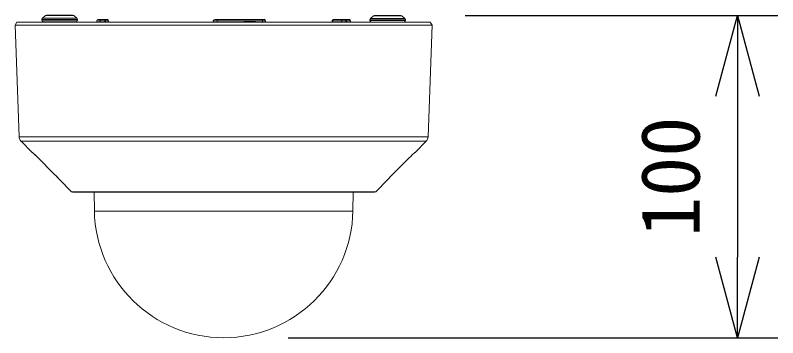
# Model space of a CAD drawing. Units: millimetres, scale not verified. Extents: x -63 to 62, y -56 to 57.
# Drawn here: x -6.95 to 16.72, y 17.44 to 27.45 of the extents above; entities that cross this region are included whole.
import ezdxf
from ezdxf.enums import TextEntityAlignment as Align

# ---------------------------------------------------------------- set-up
doc = ezdxf.new("R2010")
doc.units = ezdxf.units.MM
doc.header["$LTSCALE"] = 0.125
doc.layers.add('0-0_0', color=7, linetype='Continuous')
doc.layers.add('0-4_SUNPO', color=7, linetype='Continuous')
doc.layers.add('0-5_GAIKEI', color=1, linetype='Continuous', lineweight=18)
doc.styles.add('ＭＳ ゴシック', font='')
doc.styles.get('ＭＳ ゴシック').set_extended_font_data('MS Gothic')

# ---------------------------------------------------------------- blocks, each defined once
blk = doc.blocks.new('_Open30')
at = {"layer": '0-0_0'}
blk.add_line((0, 0), (-1, 0), dxfattribs=at)
blk.add_lwpolyline([(-1, 0.26795), (0, 0), (-1, -0.26795)], dxfattribs=at)
blk = doc.blocks.new('D2')
at = {"layer": '0-4_SUNPO'}
for p, q in [((71.5137, 340.937), (81.2182, 340.937)), ((79.9682, 338.437), (79.9682, 333.4319)), ((66.0155, 330.9319), (81.2182, 330.9319))]:
    blk.add_line(p, q, dxfattribs=at)
at = {"layer": '0-4_SUNPO', "xscale": 2.5, "yscale": 2.5}
for p, rotation in [((79.9682, 340.937), 90), ((79.9682, 330.9319), 270)]:
    blk.add_blockref('_Open30', p, dxfattribs=dict(at, rotation=rotation))
at = {"layer": '0-4_SUNPO', "style": 'ＭＳ ゴシック'}
blk.add_text('100', height=1.833, rotation=90, dxfattribs=at).set_placement((79.3432, 334.0595), align=Align.BOTTOM_LEFT)

msp = doc.modelspace()

# ---------------------------------------------------------------- linework, layer by layer
at = {"layer": '0-5_GAIKEI', "color": 7}
for p, q in [((-6.9012, 27.2428), (-6.9542, 27.1427)), ((-6.9012, 27.2428), (5.9312, 27.2428)), ((5.9312, 27.2428), (5.9841, 27.1427)), ((-6.8329, 23.6748), (-6.9542, 27.1427)), ((5.8634, 23.6748), (5.9841, 27.1427)), ((-6.4308, 23.1959), (-6.7746, 23.5402)), ((5.4608, 23.1959), (5.8046, 23.5402)), ((-6.4245, 23.1928), (-6.4308, 23.1959)), ((-6.425, 23.1917), (-6.4176, 23.1875)), ((-6.4245, 23.1928), (-6.4187, 23.1885)), ((-6.4176, 23.1875), (-6.4187, 23.188)), ((-6.4023, 23.1742), (-6.4139, 23.1843)), ((-6.255, 23.0344), (-6.3636, 23.1385)), ((-6.3091, 23.0874), (-6.3143, 23.0926)), ((-6.299, 23.0777), (-6.3091, 23.0874)), ((-6.2787, 23.0581), (-6.299, 23.0777)), ((-6.255, 23.0344), (-6.2787, 23.0581)), ((-5.7523, 22.5333), (-6.255, 23.0344)), ((5.3332, 23.0817), (5.2849, 23.0344)), ((5.4505, 23.1898), (5.4365, 23.1778)), ((5.4486, 23.188), (5.4481, 23.1875)), ((5.4486, 23.188), (5.455, 23.1917)), ((5.4544, 23.1928), (5.4505, 23.1898)), ((5.4608, 23.1959), (5.4544, 23.1928)), ((5.455, 23.1917), (5.4608, 23.1959)), ((-5.7523, 22.5333), (-5.6464, 22.4233)), ((4.7627, 22.5136), (4.7823, 22.5333)), ((-5.6379, 22.4151), (-5.6141, 22.3886)), ((-5.5881, 22.3583), (-5.5966, 22.3686)), ((-5.5918, 22.3633), (-5.5844, 22.35)), ((-5.586, 22.3553), (-5.5881, 22.3583)), ((-5.5854, 22.3541), (-5.586, 22.3553)), ((-5.5849, 22.3537), (-5.5854, 22.3541)), ((-5.5844, 22.35), (-5.5849, 22.3537)), ((-5.2088, 21.9745), (-5.5844, 22.35)), ((4.2388, 21.9745), (4.6143, 22.35)), ((-5.2088, 21.9745), (-5.182, 21.9624)), ((-5.1734, 21.9596), (-4.5086, 21.9596)), ((-4.4985, 21.3669), (-4.5086, 21.9596)), ((3.5285, 21.3669), (3.5385, 21.9596)), ((3.5385, 21.9596), (4.2033, 21.9596)), ((4.2033, 21.9596), (4.2315, 21.9703)), ((4.2315, 21.9703), (4.237, 21.9727)), ((4.237, 21.9727), (4.2388, 21.9745))]:
    msp.add_line(p, q, dxfattribs=at)
at = {"layer": '0-5_GAIKEI'}
for p, q in [((-6.1273, 27.3027), (-6.1273, 27.3201)), ((-5.0261, 27.3201), (-6.1273, 27.3201)), ((-5.0261, 27.3027), (-6.1273, 27.3027)), ((-6.0161, 27.4404), (-6.1104, 27.3577)), ((-5.043, 27.3577), (-6.1104, 27.3577)), ((-5.0764, 27.2529), (-6.077, 27.2529)), ((-6.0161, 27.4404), (-5.1373, 27.4404)), ((-5.1702, 27.453), (-5.9833, 27.453)), ((-5.8715, 27.2529), (-5.8715, 27.2428)), ((-5.8694, 27.2529), (-5.8694, 27.2428)), ((-5.8439, 27.2529), (-5.8439, 27.2428)), ((-5.3063, 27.2529), (-5.3063, 27.2428)), ((-5.1373, 27.4404), (-5.1702, 27.453)), ((-5.1373, 27.4404), (-5.043, 27.3577)), ((-5.0261, 27.3027), (-5.0261, 27.3201)), ((-4.4265, 27.2746), (-4.4276, 27.2428)), ((-4.4265, 27.2746), (-4.0557, 27.2746)), ((-4.3767, 27.3228), (-4.1007, 27.3228)), ((-4.3274, 27.2746), (-4.3285, 27.2428)), ((-4.2988, 27.3177), (-4.3069, 27.3133)), ((-4.178, 27.3195), (-4.1823, 27.3228)), ((-4.176, 27.3155), (-4.178, 27.3195)), ((-4.1696, 27.2746), (-4.169, 27.2428)), ((-4.15, 27.2746), (-4.15, 27.2428)), ((-4.0557, 27.2746), (-4.0541, 27.2428)), ((-0.8055, 27.2746), (-0.8065, 27.2428)), ((-0.8055, 27.2746), (0.8148, 27.2746)), ((-0.7552, 27.3228), (0.7693, 27.3228)), ((-0.6842, 27.2746), (-0.6842, 27.2428)), ((0.1527, 27.2529), (0.1427, 27.2428)), ((0.4901, 27.2529), (0.1527, 27.2529)), ((0.4901, 27.2529), (0.5002, 27.2428)), ((0.7259, 27.2746), (0.7264, 27.2428)), ((0.8148, 27.2746), (0.8159, 27.2428)), ((2.8823, 27.2746), (2.8812, 27.2428)), ((2.8823, 27.2746), (3.4543, 27.2746)), ((2.8912, 27.2428), (2.8923, 27.2746)), ((2.9326, 27.3228), (3.4087, 27.3228)), ((3.1773, 27.2428), (3.1783, 27.2746)), ((3.306, 27.3228), (3.306, 27.2428)), ((3.3261, 27.3228), (3.3261, 27.2428)), ((3.4543, 27.2746), (3.4554, 27.2428)), ((4.0561, 27.2926), (4.0561, 27.31)), ((5.1573, 27.31), (4.0561, 27.31)), ((5.1573, 27.2926), (4.0561, 27.2926)), ((4.1673, 27.4303), (4.073, 27.3477)), ((5.1403, 27.3477), (4.073, 27.3477)), ((4.1673, 27.4303), (5.046, 27.4303)), ((5.0132, 27.443), (4.2001, 27.443)), ((5.046, 27.4303), (5.0132, 27.443)), ((5.046, 27.4303), (5.1403, 27.3477)), ((5.1573, 27.2926), (5.1573, 27.31)), ((5.9841, 27.1427), (-6.9542, 27.1427)), ((5.8634, 23.6748), (-6.8329, 23.6748)), ((5.8046, 23.5402), (-6.7746, 23.5402)), ((4.2388, 21.9745), (-5.2088, 21.9745)), ((-4.5086, 21.9596), (3.5385, 21.9596)), ((3.5285, 21.3669), (-4.4985, 21.3669))]:
    msp.add_line(p, q, dxfattribs=at)
for points in [[(-6.1104, 27.3577), (-6.1242, 27.3318), (-6.1269, 27.3259), (-6.1273, 27.3201)], [(-6.1273, 27.3027), (-6.1164, 27.2732), (-6.0949, 27.2592), (-6.0832, 27.2533), (-6.077, 27.2529)], [(-5.9833, 27.453), (-6.011, 27.4428), (-6.0161, 27.4408), (-6.0161, 27.4404)], [(-5.0764, 27.2529), (-5.0465, 27.2638), (-5.0324, 27.2853), (-5.0266, 27.2969), (-5.0261, 27.3027)], [(-5.0261, 27.3201), (-5.0364, 27.3479), (-5.039, 27.3537), (-5.043, 27.3577)], [(-4.3767, 27.3228), (-4.4061, 27.3119), (-4.4205, 27.2904), (-4.4265, 27.2789), (-4.4265, 27.2746)], [(-4.3069, 27.3133), (-4.3158, 27.3053), (-4.322, 27.295), (-4.3239, 27.2902), (-4.3274, 27.2746)], [(-4.2787, 27.3228), (-4.2903, 27.321), (-4.2988, 27.3177)], [(-4.1696, 27.2746), (-4.1729, 27.3054), (-4.176, 27.3155)], [(-4.15, 27.2746), (-4.1538, 27.3054), (-4.157, 27.3155), (-4.159, 27.3195), (-4.1632, 27.3228)], [(-4.0557, 27.2746), (-4.0676, 27.3035), (-4.0892, 27.3172), (-4.1007, 27.3228)], [(-0.7552, 27.3228), (-0.7851, 27.3119), (-0.7992, 27.2904), (-0.805, 27.2789), (-0.8055, 27.2746)], [(-0.6815, 27.3228), (-0.6818, 27.3222), (-0.6822, 27.3213), (-0.6826, 27.3191), (-0.6831, 27.3102), (-0.6833, 27.3032), (-0.6842, 27.2746)], [(0.7259, 27.2746), (0.7221, 27.3054), (0.7182, 27.3155), (0.7157, 27.3195), (0.7105, 27.3228)], [(0.8148, 27.2746), (0.8025, 27.3035), (0.7808, 27.3172), (0.7693, 27.3228)], [(2.9326, 27.3228), (2.9031, 27.3119), (2.8887, 27.2904), (2.8827, 27.2789), (2.8823, 27.2746)], [(2.9384, 27.3228), (2.9272, 27.321), (2.9193, 27.3177), (2.9119, 27.3132), (2.9034, 27.3048), (2.8972, 27.2945), (2.8954, 27.2898), (2.8923, 27.2746)], [(3.2287, 27.3228), (3.2166, 27.321), (3.2077, 27.3177), (3.1995, 27.3133), (3.1905, 27.3053), (3.1838, 27.295), (3.1819, 27.2902), (3.1783, 27.2746)], [(3.4543, 27.2746), (3.442, 27.3035), (3.4203, 27.3172), (3.4087, 27.3228)], [(4.073, 27.3477), (4.0592, 27.3218), (4.0565, 27.3159), (4.0561, 27.31)], [(4.0561, 27.2926), (4.067, 27.2632), (4.0885, 27.2491), (4.1002, 27.2432), (4.1064, 27.2428)], [(4.2001, 27.443), (4.1724, 27.4327), (4.1673, 27.4308), (4.1673, 27.4303)], [(5.107, 27.2428), (5.1369, 27.2537), (5.151, 27.2753), (5.1568, 27.2869), (5.1573, 27.2926)], [(5.1573, 27.31), (5.147, 27.3378), (5.1444, 27.3437), (5.1403, 27.3477)]]:
    msp.add_lwpolyline(points, dxfattribs=at)
at = {"layer": '0-5_GAIKEI', "color": 7}
for points in [[(-6.8329, 23.6748), (-6.8289, 23.6435), (-6.8226, 23.62), (-6.8142, 23.5971), (-6.799, 23.5694), (-6.7789, 23.5452), (-6.7751, 23.5407), (-6.7746, 23.5402)], [(5.8046, 23.5402), (5.8247, 23.5644), (5.8374, 23.5852), (5.8482, 23.6072), (5.8581, 23.6372), (5.8621, 23.6685), (5.8629, 23.6743), (5.8634, 23.6748)], [(-6.4308, 23.1959), (-6.425, 23.1917), (-6.4192, 23.1885)], [(-6.255, 23.0344), (-6.3295, 23.107), (-6.3854, 23.1587), (-6.4115, 23.1822), (-6.4206, 23.1898), (-6.4245, 23.1928)], [(-6.3657, 23.1408), (-6.4113, 23.1817), (-6.4207, 23.1899), (-6.4231, 23.1918), (-6.4245, 23.1928)], [(-6.3636, 23.1385), (-6.3893, 23.1626), (-6.4192, 23.1885)], [(-6.299, 23.0777), (-6.309, 23.0874), (-6.3138, 23.0921)], [(5.4365, 23.1778), (5.3729, 23.1186), (5.3119, 23.0613), (5.2849, 23.0344), (4.7823, 22.5333)], [(5.4491, 23.1885), (5.3589, 23.1058), (5.3332, 23.0817)], [(-5.5966, 22.3686), (-5.6484, 22.4257), (-5.6728, 22.4515), (-5.7523, 22.5333)], [(4.7823, 22.5333), (4.679, 22.426), (4.6406, 22.3845), (4.6204, 22.3616), (4.6159, 22.3553), (4.615, 22.3544), (4.6149, 22.3541), (4.6149, 22.3537), (4.6143, 22.35), (4.6223, 22.3633)], [(4.6197, 22.3601), (4.7032, 22.4512), (4.7286, 22.4783), (4.7823, 22.5333)], [(-5.6464, 22.4233), (-5.621, 22.3963), (-5.5897, 22.3601)], [(-5.182, 21.9624), (-5.1765, 21.9601), (-5.1734, 21.9596)]]:
    msp.add_lwpolyline(points, dxfattribs=at)
msp.add_arc((-0.485, 21.4521), 4.0141, 181.00382, 358.99645, dxfattribs=at)

# ---------------------------------------------------------------- block references
at = {"layer": '0-4_SUNPO'}
msp.add_blockref('D2', (-64.5005, -313.4939), dxfattribs=at)

doc.saveas('drawing.dxf')
